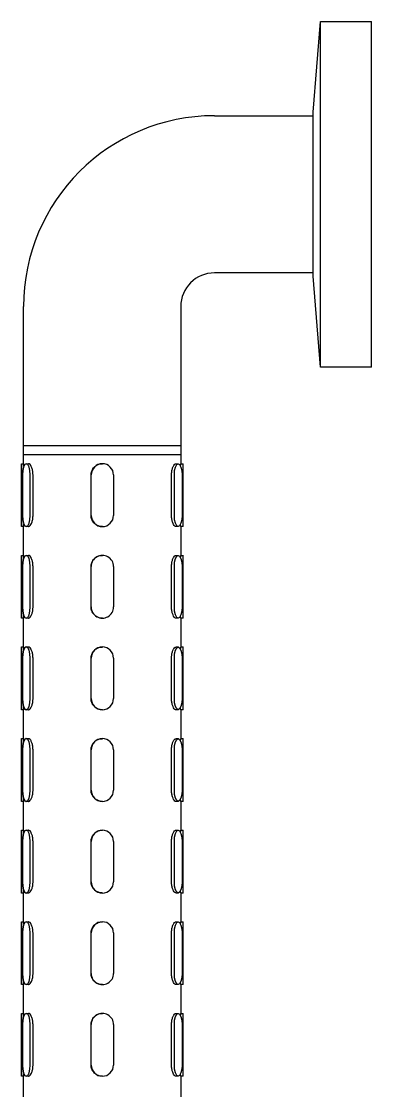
# Model space of a CAD drawing. Extents: x 0 to 951, y -2 to 427.
# Drawn here: x 225.13 to 234.88, y 201.66 to 231.42 of the extents above; entities that cross this region are included whole.
import ezdxf

# ---------------------------------------------------------------- set-up
doc = ezdxf.new("R2010")
doc.units = 0
doc.header["$LTSCALE"] = 23.1
doc.header["$MEASUREMENT"] = 0
doc.layers.get('0').update_dxf_attribs({"linetype": 'CONTINUOUS'})

msp = doc.modelspace()

# ---------------------------------------------------------------- linework, layer by layer
at = {"color": 7, "linetype": 'Continuous', "lineweight": 25}
for p, q in [((233.251, 228.892), (233.453, 231.423)), ((233.453, 231.423), (234.876, 231.423)), ((233.453, 226.667), (233.453, 231.423)), ((234.876, 226.667), (234.876, 231.423)), ((233.251, 226.637), (233.251, 228.892)), ((230.501, 228.798), (233.251, 228.798)), ((233.251, 224.329), (233.251, 226.637)), ((233.453, 221.798), (233.453, 226.667)), ((234.876, 221.798), (234.876, 226.667)), ((233.251, 224.423), (230.501, 224.423)), ((233.453, 221.798), (233.251, 224.329)), ((225.189, 219.61), (225.189, 223.485)), ((229.564, 223.485), (229.564, 219.61)), ((234.876, 221.798), (233.453, 221.798)), ((225.189, 219.36), (225.189, 219.61)), ((225.191, 219.61), (225.189, 219.61)), ((227.376, 219.61), (225.189, 219.61)), ((225.189, 219.107), (225.189, 219.36)), ((229.564, 219.36), (225.189, 219.36)), ((225.191, 219.36), (225.189, 219.36)), ((229.564, 219.61), (225.191, 219.61)), ((229.564, 219.36), (225.191, 219.36)), ((229.564, 219.61), (227.376, 219.61)), ((229.564, 219.61), (229.564, 219.36)), ((229.564, 219.36), (229.564, 219.106)), ((225.126, 219.11), (225.189, 219.11)), ((225.263, 219.11), (225.322, 219.11)), ((227.379, 219.11), (227.38, 219.11)), ((229.432, 219.11), (229.492, 219.11)), ((229.563, 219.11), (229.626, 219.11)), ((225.126, 218.798), (225.126, 217.673)), ((225.127, 217.673), (225.127, 218.798)), ((225.156, 218.798), (225.156, 217.673)), ((225.37, 217.673), (225.37, 218.798)), ((225.45, 217.673), (225.45, 218.798)), ((227.067, 217.673), (227.067, 218.798)), ((227.067, 217.673), (227.067, 218.798)), ((227.692, 218.798), (227.692, 217.673)), ((229.305, 217.673), (229.305, 218.798)), ((229.385, 217.673), (229.385, 218.798)), ((229.598, 218.798), (229.598, 217.673)), ((229.627, 217.673), (229.627, 218.798)), ((225.189, 217.36), (225.126, 217.36)), ((225.189, 216.557), (225.189, 217.365)), ((225.322, 217.36), (225.263, 217.36)), ((227.38, 217.36), (227.379, 217.36)), ((229.492, 217.36), (229.432, 217.36)), ((229.626, 217.36), (229.563, 217.36)), ((229.564, 217.364), (229.564, 216.556)), ((225.126, 216.56), (225.189, 216.56)), ((225.263, 216.56), (225.322, 216.56)), ((227.379, 216.56), (227.38, 216.56)), ((229.432, 216.56), (229.492, 216.56)), ((229.563, 216.56), (229.626, 216.56)), ((225.126, 216.248), (225.126, 215.123)), ((225.127, 215.123), (225.127, 216.248)), ((225.156, 216.248), (225.156, 215.123)), ((225.37, 215.123), (225.37, 216.248)), ((225.45, 215.123), (225.45, 216.248)), ((227.067, 215.123), (227.067, 216.248)), ((227.067, 215.123), (227.067, 216.248)), ((227.692, 216.248), (227.692, 215.123)), ((229.305, 215.123), (229.305, 216.248)), ((229.385, 215.123), (229.385, 216.248)), ((229.598, 216.248), (229.598, 215.123)), ((229.627, 215.123), (229.627, 216.248)), ((225.189, 214.81), (225.126, 214.81)), ((225.189, 214.007), (225.189, 214.815)), ((225.322, 214.81), (225.263, 214.81)), ((227.38, 214.81), (227.379, 214.81)), ((229.492, 214.81), (229.432, 214.81)), ((229.626, 214.81), (229.563, 214.81)), ((229.564, 214.814), (229.564, 214.006)), ((225.126, 214.01), (225.189, 214.01)), ((225.263, 214.01), (225.322, 214.01)), ((227.379, 214.01), (227.38, 214.01)), ((229.432, 214.01), (229.492, 214.01)), ((229.563, 214.01), (229.626, 214.01)), ((225.126, 213.698), (225.126, 212.573)), ((225.127, 212.573), (225.127, 213.698)), ((225.156, 213.698), (225.156, 212.573)), ((225.37, 212.573), (225.37, 213.698)), ((225.45, 212.573), (225.45, 213.698)), ((227.067, 212.573), (227.067, 213.698)), ((227.067, 212.573), (227.067, 213.698)), ((227.692, 213.698), (227.692, 212.573)), ((229.305, 212.573), (229.305, 213.698)), ((229.385, 212.573), (229.385, 213.698)), ((229.598, 213.698), (229.598, 212.573)), ((229.627, 212.573), (229.627, 213.698)), ((225.189, 212.26), (225.126, 212.26)), ((225.189, 211.457), (225.189, 212.265)), ((225.322, 212.26), (225.263, 212.26)), ((227.38, 212.26), (227.379, 212.26)), ((229.492, 212.26), (229.432, 212.26)), ((229.626, 212.26), (229.563, 212.26)), ((229.564, 212.264), (229.564, 211.456)), ((225.126, 211.46), (225.189, 211.46)), ((225.263, 211.46), (225.322, 211.46)), ((227.379, 211.46), (227.38, 211.46)), ((229.432, 211.46), (229.492, 211.46)), ((229.563, 211.46), (229.626, 211.46)), ((225.126, 211.148), (225.126, 210.023)), ((225.127, 210.023), (225.127, 211.148)), ((225.156, 211.148), (225.156, 210.023)), ((225.37, 210.023), (225.37, 211.148)), ((225.45, 210.023), (225.45, 211.148)), ((227.067, 210.023), (227.067, 211.148)), ((227.067, 210.023), (227.067, 211.148)), ((227.692, 211.148), (227.692, 210.023)), ((229.305, 210.023), (229.305, 211.148)), ((229.385, 210.023), (229.385, 211.148)), ((229.598, 211.148), (229.598, 210.023)), ((229.627, 210.023), (229.627, 211.148)), ((225.189, 209.71), (225.126, 209.71)), ((225.189, 208.907), (225.189, 209.715)), ((225.322, 209.71), (225.263, 209.71)), ((227.38, 209.71), (227.379, 209.71)), ((229.492, 209.71), (229.432, 209.71)), ((229.626, 209.71), (229.563, 209.71)), ((229.564, 209.714), (229.564, 208.906)), ((225.126, 208.91), (225.189, 208.91)), ((225.263, 208.91), (225.322, 208.91)), ((227.379, 208.91), (227.38, 208.91)), ((229.432, 208.91), (229.492, 208.91)), ((229.563, 208.91), (229.626, 208.91)), ((225.126, 208.598), (225.126, 207.473)), ((225.127, 207.473), (225.127, 208.598)), ((225.156, 208.598), (225.156, 207.473)), ((225.37, 207.473), (225.37, 208.598)), ((225.45, 207.473), (225.45, 208.598)), ((227.067, 207.473), (227.067, 208.598)), ((227.067, 207.473), (227.067, 208.598)), ((227.692, 208.598), (227.692, 207.473)), ((229.305, 207.473), (229.305, 208.598)), ((229.385, 207.473), (229.385, 208.598)), ((229.598, 208.598), (229.598, 207.473)), ((229.627, 207.473), (229.627, 208.598)), ((225.189, 207.16), (225.126, 207.16)), ((225.189, 206.357), (225.189, 207.165)), ((225.322, 207.16), (225.263, 207.16)), ((227.38, 207.16), (227.379, 207.16)), ((229.492, 207.16), (229.432, 207.16)), ((229.626, 207.16), (229.563, 207.16)), ((229.564, 207.164), (229.564, 206.356)), ((225.126, 206.36), (225.189, 206.36)), ((225.263, 206.36), (225.322, 206.36)), ((227.379, 206.36), (227.38, 206.36)), ((229.432, 206.36), (229.492, 206.36)), ((229.563, 206.36), (229.626, 206.36)), ((225.126, 206.048), (225.126, 204.923)), ((225.127, 204.923), (225.127, 206.048)), ((225.156, 206.048), (225.156, 204.923)), ((225.37, 204.923), (225.37, 206.048)), ((225.45, 204.923), (225.45, 206.048)), ((227.067, 204.923), (227.067, 206.048)), ((227.067, 204.923), (227.067, 206.048)), ((227.692, 206.048), (227.692, 204.923)), ((229.305, 204.923), (229.305, 206.048)), ((229.385, 204.923), (229.385, 206.048)), ((229.598, 206.048), (229.598, 204.923)), ((229.627, 204.923), (229.627, 206.048)), ((225.189, 204.61), (225.126, 204.61)), ((225.189, 203.807), (225.189, 204.615)), ((225.322, 204.61), (225.263, 204.61)), ((227.38, 204.61), (227.379, 204.61)), ((229.492, 204.61), (229.432, 204.61)), ((229.626, 204.61), (229.563, 204.61)), ((229.564, 204.614), (229.564, 203.806)), ((225.126, 203.81), (225.189, 203.81)), ((225.263, 203.81), (225.322, 203.81)), ((227.379, 203.81), (227.38, 203.81)), ((229.432, 203.81), (229.492, 203.81)), ((229.563, 203.81), (229.626, 203.81)), ((225.126, 203.498), (225.126, 202.373)), ((225.127, 202.373), (225.127, 203.498)), ((225.156, 203.498), (225.156, 202.373)), ((225.37, 202.373), (225.37, 203.498)), ((225.45, 202.373), (225.45, 203.498)), ((227.067, 202.373), (227.067, 203.498)), ((227.067, 202.373), (227.067, 203.498)), ((227.692, 203.498), (227.692, 202.373)), ((229.305, 202.373), (229.305, 203.498)), ((229.385, 202.373), (229.385, 203.498)), ((229.598, 203.498), (229.598, 202.373)), ((229.627, 202.373), (229.627, 203.498)), ((225.189, 202.06), (225.126, 202.06)), ((225.189, 201.257), (225.189, 202.065)), ((225.322, 202.06), (225.263, 202.06)), ((227.38, 202.06), (227.379, 202.06)), ((229.492, 202.06), (229.432, 202.06)), ((229.626, 202.06), (229.563, 202.06)), ((229.564, 202.064), (229.564, 201.256))]:
    msp.add_line(p, q, dxfattribs=at)
at = {"color": 7, "linetype": 'Continuous', "lineweight": 25, "flags": 128}
for points in [[(225.127, 218.798), (225.127, 218.918), (225.127, 219.019), (225.127, 219.087), (225.126, 219.11), (225.126, 219.087), (225.126, 219.019), (225.126, 218.918), (225.126, 218.798)], [(225.37, 218.798), (225.362, 218.918), (225.339, 219.019), (225.304, 219.087), (225.263, 219.11), (225.222, 219.087), (225.187, 219.019), (225.164, 218.918), (225.156, 218.798)], [(229.385, 218.798), (229.393, 218.918), (229.416, 219.019), (229.451, 219.087), (229.492, 219.11), (229.532, 219.087), (229.567, 219.019), (229.59, 218.918), (229.598, 218.798)], [(225.126, 217.673), (225.126, 217.553), (225.126, 217.452), (225.126, 217.384), (225.126, 217.36), (225.127, 217.384), (225.127, 217.452), (225.127, 217.553), (225.127, 217.673)], [(225.156, 217.673), (225.164, 217.553), (225.187, 217.452), (225.222, 217.384), (225.263, 217.36), (225.304, 217.384), (225.339, 217.452), (225.362, 217.553), (225.37, 217.673)], [(229.598, 217.673), (229.59, 217.553), (229.567, 217.452), (229.532, 217.384), (229.492, 217.36), (229.451, 217.384), (229.416, 217.452), (229.393, 217.553), (229.385, 217.673)], [(225.127, 216.248), (225.127, 216.368), (225.127, 216.469), (225.127, 216.537), (225.126, 216.56), (225.126, 216.537), (225.126, 216.469), (225.126, 216.368), (225.126, 216.248)], [(225.37, 216.248), (225.362, 216.368), (225.339, 216.469), (225.304, 216.537), (225.263, 216.56), (225.222, 216.537), (225.187, 216.469), (225.164, 216.368), (225.156, 216.248)], [(229.385, 216.248), (229.393, 216.368), (229.416, 216.469), (229.451, 216.537), (229.492, 216.56), (229.532, 216.537), (229.567, 216.469), (229.59, 216.368), (229.598, 216.248)], [(225.126, 215.123), (225.126, 215.003), (225.126, 214.902), (225.126, 214.834), (225.126, 214.81), (225.127, 214.834), (225.127, 214.902), (225.127, 215.003), (225.127, 215.123)], [(225.156, 215.123), (225.164, 215.003), (225.187, 214.902), (225.222, 214.834), (225.263, 214.81), (225.304, 214.834), (225.339, 214.902), (225.362, 215.003), (225.37, 215.123)], [(229.598, 215.123), (229.59, 215.003), (229.567, 214.902), (229.532, 214.834), (229.492, 214.81), (229.451, 214.834), (229.416, 214.902), (229.393, 215.003), (229.385, 215.123)], [(225.127, 213.698), (225.127, 213.818), (225.127, 213.919), (225.127, 213.987), (225.126, 214.01), (225.126, 213.987), (225.126, 213.919), (225.126, 213.818), (225.126, 213.698)], [(225.37, 213.698), (225.362, 213.818), (225.339, 213.919), (225.304, 213.987), (225.263, 214.01), (225.222, 213.987), (225.187, 213.919), (225.164, 213.818), (225.156, 213.698)], [(229.385, 213.698), (229.393, 213.818), (229.416, 213.919), (229.451, 213.987), (229.492, 214.01), (229.532, 213.987), (229.567, 213.919), (229.59, 213.818), (229.598, 213.698)], [(225.126, 212.573), (225.126, 212.453), (225.126, 212.352), (225.126, 212.284), (225.126, 212.26), (225.127, 212.284), (225.127, 212.352), (225.127, 212.453), (225.127, 212.573)], [(225.156, 212.573), (225.164, 212.453), (225.187, 212.352), (225.222, 212.284), (225.263, 212.26), (225.304, 212.284), (225.339, 212.352), (225.362, 212.453), (225.37, 212.573)], [(229.598, 212.573), (229.59, 212.453), (229.567, 212.352), (229.532, 212.284), (229.492, 212.26), (229.451, 212.284), (229.416, 212.352), (229.393, 212.453), (229.385, 212.573)], [(225.127, 211.148), (225.127, 211.268), (225.127, 211.369), (225.127, 211.437), (225.126, 211.46), (225.126, 211.437), (225.126, 211.369), (225.126, 211.268), (225.126, 211.148)], [(225.37, 211.148), (225.362, 211.268), (225.339, 211.369), (225.304, 211.437), (225.263, 211.46), (225.222, 211.437), (225.187, 211.369), (225.164, 211.268), (225.156, 211.148)], [(229.385, 211.148), (229.393, 211.268), (229.416, 211.369), (229.451, 211.437), (229.492, 211.46), (229.532, 211.437), (229.567, 211.369), (229.59, 211.268), (229.598, 211.148)], [(225.126, 210.023), (225.126, 209.903), (225.126, 209.802), (225.126, 209.734), (225.126, 209.71), (225.127, 209.734), (225.127, 209.802), (225.127, 209.903), (225.127, 210.023)], [(225.156, 210.023), (225.164, 209.903), (225.187, 209.802), (225.222, 209.734), (225.263, 209.71), (225.304, 209.734), (225.339, 209.802), (225.362, 209.903), (225.37, 210.023)], [(229.598, 210.023), (229.59, 209.903), (229.567, 209.802), (229.532, 209.734), (229.492, 209.71), (229.451, 209.734), (229.416, 209.802), (229.393, 209.903), (229.385, 210.023)], [(225.127, 208.598), (225.127, 208.718), (225.127, 208.819), (225.127, 208.887), (225.126, 208.91), (225.126, 208.887), (225.126, 208.819), (225.126, 208.718), (225.126, 208.598)], [(225.37, 208.598), (225.362, 208.718), (225.339, 208.819), (225.304, 208.887), (225.263, 208.91), (225.222, 208.887), (225.187, 208.819), (225.164, 208.718), (225.156, 208.598)], [(229.385, 208.598), (229.393, 208.718), (229.416, 208.819), (229.451, 208.887), (229.492, 208.91), (229.532, 208.887), (229.567, 208.819), (229.59, 208.718), (229.598, 208.598)], [(225.126, 207.473), (225.126, 207.353), (225.126, 207.252), (225.126, 207.184), (225.126, 207.16), (225.127, 207.184), (225.127, 207.252), (225.127, 207.353), (225.127, 207.473)], [(225.156, 207.473), (225.164, 207.353), (225.187, 207.252), (225.222, 207.184), (225.263, 207.16), (225.304, 207.184), (225.339, 207.252), (225.362, 207.353), (225.37, 207.473)], [(229.598, 207.473), (229.59, 207.353), (229.567, 207.252), (229.532, 207.184), (229.492, 207.16), (229.451, 207.184), (229.416, 207.252), (229.393, 207.353), (229.385, 207.473)], [(225.127, 206.048), (225.127, 206.168), (225.127, 206.269), (225.127, 206.337), (225.126, 206.36), (225.126, 206.337), (225.126, 206.269), (225.126, 206.168), (225.126, 206.048)], [(225.37, 206.048), (225.362, 206.168), (225.339, 206.269), (225.304, 206.337), (225.263, 206.36), (225.222, 206.337), (225.187, 206.269), (225.164, 206.168), (225.156, 206.048)], [(229.385, 206.048), (229.393, 206.168), (229.416, 206.269), (229.451, 206.337), (229.492, 206.36), (229.532, 206.337), (229.567, 206.269), (229.59, 206.168), (229.598, 206.048)], [(225.126, 204.923), (225.126, 204.803), (225.126, 204.702), (225.126, 204.634), (225.126, 204.61), (225.127, 204.634), (225.127, 204.702), (225.127, 204.803), (225.127, 204.923)], [(225.156, 204.923), (225.164, 204.803), (225.187, 204.702), (225.222, 204.634), (225.263, 204.61), (225.304, 204.634), (225.339, 204.702), (225.362, 204.803), (225.37, 204.923)], [(229.598, 204.923), (229.59, 204.803), (229.567, 204.702), (229.532, 204.634), (229.492, 204.61), (229.451, 204.634), (229.416, 204.702), (229.393, 204.803), (229.385, 204.923)], [(225.127, 203.498), (225.127, 203.618), (225.127, 203.719), (225.127, 203.787), (225.126, 203.81), (225.126, 203.787), (225.126, 203.719), (225.126, 203.618), (225.126, 203.498)], [(225.37, 203.498), (225.362, 203.618), (225.339, 203.719), (225.304, 203.787), (225.263, 203.81), (225.222, 203.787), (225.187, 203.719), (225.164, 203.618), (225.156, 203.498)], [(229.385, 203.498), (229.393, 203.618), (229.416, 203.719), (229.451, 203.787), (229.492, 203.81), (229.532, 203.787), (229.567, 203.719), (229.59, 203.618), (229.598, 203.498)], [(225.126, 202.373), (225.126, 202.253), (225.126, 202.152), (225.126, 202.084), (225.126, 202.06), (225.127, 202.084), (225.127, 202.152), (225.127, 202.253), (225.127, 202.373)], [(225.156, 202.373), (225.164, 202.253), (225.187, 202.152), (225.222, 202.084), (225.263, 202.06), (225.304, 202.084), (225.339, 202.152), (225.362, 202.253), (225.37, 202.373)], [(229.598, 202.373), (229.59, 202.253), (229.567, 202.152), (229.532, 202.084), (229.492, 202.06), (229.451, 202.084), (229.416, 202.152), (229.393, 202.253), (229.385, 202.373)]]:
    msp.add_lwpolyline(points, dxfattribs=at)
at = {"color": 7, "linetype": 'Continuous', "lineweight": 25}
for centre, radius, start, end in [((230.501, 223.485), 5.312, 90, 180), ((230.501, 223.485), 0.938, 90, 180), ((227.38, 218.798), 0.312, 0.0002, 179.9998), ((175.041, 218.876), 54.585, 359.918, 0.246), ((227.38, 217.673), 0.312, 180.0002, 359.9998), ((175.045, 217.595), 54.582, 359.754, 0.082), ((227.38, 216.248), 0.312, 359.9988, 180.0012), ((175.039, 216.326), 54.588, 359.918, 0.246), ((227.38, 215.123), 0.312, 179.9988, 0.0012), ((175.039, 215.045), 54.588, 359.754, 0.082), ((227.38, 213.698), 0.312, 0.0002, 179.9998), ((175.045, 213.776), 54.582, 359.918, 0.246), ((227.38, 212.573), 0.312, 180.0002, 359.9998), ((175.041, 212.495), 54.585, 359.754, 0.082), ((227.38, 211.148), 0.312, 0.0002, 179.9998), ((175.041, 211.226), 54.585, 359.918, 0.246), ((227.38, 210.023), 0.312, 180.0002, 359.9998), ((175.041, 209.945), 54.585, 359.754, 0.082), ((227.38, 208.598), 0.312, 0.0002, 179.9998), ((175.041, 208.676), 54.585, 359.918, 0.246), ((227.38, 207.473), 0.312, 180.0002, 359.9998), ((175.041, 207.395), 54.585, 359.754, 0.082), ((227.38, 206.048), 0.312, 0.0002, 179.9998), ((175.041, 206.126), 54.585, 359.918, 0.246), ((227.38, 204.923), 0.312, 179.9992, 0.0008), ((175.046, 204.845), 54.58, 359.754, 0.082), ((227.38, 203.498), 0.312, 359.9992, 180.0008), ((175.046, 203.576), 54.58, 359.918, 0.246), ((227.38, 202.373), 0.312, 180.0002, 359.9998), ((175.04, 202.295), 54.587, 359.754, 0.082)]:
    msp.add_arc(centre, radius, start, end, dxfattribs=at)
for points, knots in [([(225.198, 219.039), (225.197, 219.047), (225.194, 219.079), (225.189, 219.106), (225.189, 219.107), (225.189, 219.107)], [0, 0, 0, 0, 0.164708, 0.657902, 1, 1, 1, 1]), ([(225.45, 218.798), (225.449, 218.833), (225.445, 218.903), (225.42, 218.996), (225.386, 219.066), (225.351, 219.107), (225.33, 219.107), (225.322, 219.107)], [0, 0, 0, 0, 0.213251, 0.42644, 0.641011, 0.856494, 1, 1, 1, 1]), ([(227.067, 218.798), (227.07, 218.833), (227.077, 218.903), (227.13, 218.996), (227.209, 219.066), (227.297, 219.107), (227.356, 219.107), (227.38, 219.107)], [0, 0, 0, 0, 0.213251, 0.426439, 0.641011, 0.856495, 1, 1, 1, 1]), ([(229.305, 218.798), (229.307, 218.833), (229.31, 218.903), (229.335, 218.996), (229.369, 219.066), (229.404, 219.107), (229.425, 219.107), (229.433, 219.107)], [0, 0, 0, 0, 0.213251, 0.426439, 0.641011, 0.856495, 1, 1, 1, 1]), ([(229.555, 219.041), (229.556, 219.048), (229.559, 219.08), (229.563, 219.106), (229.563, 219.106), (229.563, 219.106)], [0, 0, 0, 0, 0.157479, 0.673052, 1, 1, 1, 1]), ([(225.322, 217.364), (225.326, 217.363), (225.342, 217.359), (225.373, 217.387), (225.409, 217.446), (225.438, 217.533), (225.449, 217.614), (225.45, 217.661), (225.45, 217.673)], [0, 0, 0, 0, 0.070496, 0.282952, 0.496154, 0.711249, 0.926475, 1, 1, 1, 1]), ([(227.379, 217.364), (227.368, 217.363), (227.322, 217.359), (227.242, 217.387), (227.155, 217.446), (227.093, 217.533), (227.069, 217.614), (227.067, 217.661), (227.067, 217.673)], [0, 0, 0, 0, 0.070496, 0.282951, 0.496155, 0.711249, 0.926475, 1, 1, 1, 1]), ([(229.432, 217.364), (229.429, 217.363), (229.413, 217.359), (229.383, 217.387), (229.346, 217.446), (229.318, 217.533), (229.306, 217.614), (229.306, 217.661), (229.305, 217.673)], [0, 0, 0, 0, 0.070497, 0.282952, 0.496155, 0.711249, 0.926475, 1, 1, 1, 1]), ([(225.189, 217.365), (225.189, 217.363), (225.189, 217.359), (225.192, 217.381), (225.196, 217.417), (225.198, 217.431)], [0, 0, 0, 0, 0.1788321, 0.6699929, 1, 1, 1, 1]), ([(229.563, 217.364), (229.563, 217.363), (229.564, 217.359), (229.561, 217.381), (229.557, 217.416), (229.556, 217.429)], [0, 0, 0, 0, 0.1560928, 0.6699716, 1, 1, 1, 1]), ([(225.198, 216.489), (225.197, 216.497), (225.194, 216.529), (225.189, 216.556), (225.189, 216.557), (225.189, 216.557)], [0, 0, 0, 0, 0.164708, 0.657902, 1, 1, 1, 1]), ([(225.45, 216.248), (225.449, 216.283), (225.445, 216.353), (225.42, 216.446), (225.386, 216.516), (225.351, 216.557), (225.33, 216.557), (225.322, 216.557)], [0, 0, 0, 0, 0.213248, 0.426447, 0.641016, 0.856496, 1, 1, 1, 1]), ([(227.067, 216.248), (227.07, 216.283), (227.077, 216.353), (227.13, 216.446), (227.209, 216.516), (227.297, 216.557), (227.356, 216.557), (227.38, 216.557)], [0, 0, 0, 0, 0.213248, 0.426447, 0.641015, 0.856497, 1, 1, 1, 1]), ([(229.305, 216.248), (229.307, 216.283), (229.31, 216.353), (229.335, 216.446), (229.369, 216.516), (229.404, 216.557), (229.425, 216.557), (229.433, 216.557)], [0, 0, 0, 0, 0.213248, 0.426446, 0.641016, 0.856497, 1, 1, 1, 1]), ([(229.555, 216.491), (229.556, 216.498), (229.559, 216.53), (229.563, 216.556), (229.563, 216.556), (229.563, 216.556)], [0, 0, 0, 0, 0.157479, 0.673054, 1, 1, 1, 1]), ([(225.322, 214.814), (225.326, 214.813), (225.342, 214.809), (225.373, 214.837), (225.409, 214.896), (225.438, 214.983), (225.449, 215.064), (225.45, 215.111), (225.45, 215.123)], [0, 0, 0, 0, 0.070496, 0.282952, 0.496154, 0.711249, 0.926475, 1, 1, 1, 1]), ([(227.379, 214.814), (227.368, 214.813), (227.322, 214.809), (227.242, 214.837), (227.155, 214.896), (227.093, 214.983), (227.069, 215.064), (227.067, 215.111), (227.067, 215.123)], [0, 0, 0, 0, 0.070496, 0.282951, 0.496155, 0.711249, 0.926475, 1, 1, 1, 1]), ([(229.432, 214.814), (229.429, 214.813), (229.413, 214.809), (229.383, 214.837), (229.346, 214.896), (229.318, 214.983), (229.306, 215.064), (229.306, 215.111), (229.305, 215.123)], [0, 0, 0, 0, 0.070497, 0.282952, 0.496155, 0.711249, 0.926475, 1, 1, 1, 1]), ([(225.189, 214.815), (225.189, 214.813), (225.189, 214.809), (225.192, 214.831), (225.196, 214.867), (225.198, 214.881)], [0, 0, 0, 0, 0.1788304, 0.6699922, 1, 1, 1, 1]), ([(229.563, 214.814), (229.563, 214.813), (229.564, 214.809), (229.561, 214.831), (229.557, 214.866), (229.556, 214.879)], [0, 0, 0, 0, 0.156091, 0.669971, 1, 1, 1, 1]), ([(225.198, 213.939), (225.197, 213.947), (225.194, 213.979), (225.189, 214.006), (225.189, 214.007), (225.189, 214.007)], [0, 0, 0, 0, 0.164687, 0.6579, 1, 1, 1, 1]), ([(225.45, 213.698), (225.449, 213.733), (225.445, 213.803), (225.42, 213.896), (225.386, 213.966), (225.351, 214.007), (225.33, 214.007), (225.322, 214.007)], [0, 0, 0, 0, 0.213249, 0.426449, 0.641008, 0.856496, 1, 1, 1, 1]), ([(227.067, 213.698), (227.07, 213.733), (227.077, 213.803), (227.13, 213.896), (227.209, 213.966), (227.297, 214.007), (227.356, 214.007), (227.38, 214.007)], [0, 0, 0, 0, 0.213249, 0.426449, 0.641008, 0.856496, 1, 1, 1, 1]), ([(229.305, 213.698), (229.307, 213.733), (229.31, 213.803), (229.335, 213.896), (229.369, 213.966), (229.404, 214.007), (229.425, 214.007), (229.433, 214.007)], [0, 0, 0, 0, 0.213249, 0.426448, 0.641008, 0.856496, 1, 1, 1, 1]), ([(229.555, 213.941), (229.556, 213.948), (229.559, 213.98), (229.563, 214.006), (229.563, 214.006), (229.563, 214.006)], [0, 0, 0, 0, 0.157456, 0.67305, 1, 1, 1, 1]), ([(225.322, 212.264), (225.326, 212.263), (225.342, 212.259), (225.373, 212.287), (225.409, 212.346), (225.438, 212.433), (225.449, 212.514), (225.45, 212.561), (225.45, 212.573)], [0, 0, 0, 0, 0.070497, 0.28295, 0.496153, 0.711262, 0.926475, 1, 1, 1, 1]), ([(227.379, 212.264), (227.368, 212.263), (227.322, 212.259), (227.242, 212.287), (227.155, 212.346), (227.093, 212.433), (227.069, 212.514), (227.067, 212.561), (227.067, 212.573)], [0, 0, 0, 0, 0.070497, 0.282949, 0.496154, 0.711262, 0.926475, 1, 1, 1, 1]), ([(229.432, 212.264), (229.429, 212.263), (229.413, 212.259), (229.383, 212.287), (229.346, 212.346), (229.318, 212.433), (229.306, 212.514), (229.306, 212.561), (229.305, 212.573)], [0, 0, 0, 0, 0.070497, 0.282949, 0.496154, 0.711262, 0.926475, 1, 1, 1, 1]), ([(225.189, 212.265), (225.189, 212.263), (225.189, 212.259), (225.192, 212.281), (225.196, 212.317), (225.198, 212.331)], [0, 0, 0, 0, 0.178829, 0.669976, 1, 1, 1, 1]), ([(229.563, 212.264), (229.563, 212.263), (229.564, 212.259), (229.561, 212.281), (229.557, 212.316), (229.556, 212.329)], [0, 0, 0, 0, 0.156093, 0.669968, 1, 1, 1, 1]), ([(225.198, 211.389), (225.197, 211.397), (225.194, 211.429), (225.189, 211.456), (225.189, 211.457), (225.189, 211.457)], [0, 0, 0, 0, 0.164708, 0.657902, 1, 1, 1, 1]), ([(225.45, 211.148), (225.449, 211.183), (225.445, 211.253), (225.42, 211.346), (225.386, 211.416), (225.351, 211.457), (225.33, 211.457), (225.322, 211.457)], [0, 0, 0, 0, 0.21325, 0.426451, 0.641011, 0.856494, 1, 1, 1, 1]), ([(227.067, 211.148), (227.07, 211.183), (227.077, 211.253), (227.13, 211.346), (227.209, 211.416), (227.297, 211.457), (227.356, 211.457), (227.38, 211.457)], [0, 0, 0, 0, 0.21325, 0.426451, 0.641011, 0.856494, 1, 1, 1, 1]), ([(229.305, 211.148), (229.307, 211.183), (229.31, 211.253), (229.335, 211.346), (229.369, 211.416), (229.404, 211.457), (229.425, 211.457), (229.433, 211.457)], [0, 0, 0, 0, 0.21325, 0.42645, 0.641011, 0.856495, 1, 1, 1, 1]), ([(229.555, 211.391), (229.556, 211.398), (229.559, 211.43), (229.563, 211.456), (229.563, 211.456), (229.563, 211.456)], [0, 0, 0, 0, 0.157458, 0.673044, 1, 1, 1, 1]), ([(225.322, 209.714), (225.326, 209.713), (225.342, 209.709), (225.373, 209.737), (225.409, 209.796), (225.438, 209.883), (225.449, 209.964), (225.45, 210.011), (225.45, 210.023)], [0, 0, 0, 0, 0.070496, 0.282949, 0.496153, 0.711262, 0.926475, 1, 1, 1, 1]), ([(227.379, 209.714), (227.368, 209.713), (227.322, 209.709), (227.242, 209.737), (227.155, 209.796), (227.093, 209.883), (227.069, 209.964), (227.067, 210.011), (227.067, 210.023)], [0, 0, 0, 0, 0.070496, 0.282948, 0.496153, 0.711262, 0.926475, 1, 1, 1, 1]), ([(229.432, 209.714), (229.429, 209.713), (229.413, 209.709), (229.383, 209.737), (229.346, 209.796), (229.318, 209.883), (229.306, 209.964), (229.306, 210.011), (229.305, 210.023)], [0, 0, 0, 0, 0.070496, 0.282949, 0.496153, 0.711262, 0.926475, 1, 1, 1, 1]), ([(225.189, 209.715), (225.189, 209.713), (225.189, 209.709), (225.192, 209.731), (225.196, 209.767), (225.198, 209.781)], [0, 0, 0, 0, 0.178829, 0.669976, 1, 1, 1, 1]), ([(229.563, 209.714), (229.563, 209.713), (229.564, 209.709), (229.561, 209.731), (229.557, 209.766), (229.556, 209.779)], [0, 0, 0, 0, 0.156093, 0.669968, 1, 1, 1, 1]), ([(225.198, 208.839), (225.197, 208.847), (225.194, 208.879), (225.189, 208.906), (225.189, 208.907), (225.189, 208.907)], [0, 0, 0, 0, 0.164708, 0.657902, 1, 1, 1, 1]), ([(225.45, 208.598), (225.449, 208.633), (225.445, 208.703), (225.42, 208.796), (225.386, 208.866), (225.351, 208.907), (225.33, 208.907), (225.322, 208.907)], [0, 0, 0, 0, 0.213251, 0.426439, 0.64101, 0.856493, 1, 1, 1, 1]), ([(227.067, 208.598), (227.07, 208.633), (227.077, 208.703), (227.13, 208.796), (227.209, 208.866), (227.297, 208.907), (227.356, 208.907), (227.38, 208.907)], [0, 0, 0, 0, 0.213251, 0.426439, 0.64101, 0.856494, 1, 1, 1, 1]), ([(229.305, 208.598), (229.307, 208.633), (229.31, 208.703), (229.335, 208.796), (229.369, 208.866), (229.404, 208.907), (229.425, 208.907), (229.433, 208.907)], [0, 0, 0, 0, 0.213251, 0.426438, 0.64101, 0.856494, 1, 1, 1, 1]), ([(229.555, 208.841), (229.556, 208.848), (229.559, 208.88), (229.563, 208.906), (229.563, 208.906), (229.563, 208.906)], [0, 0, 0, 0, 0.157458, 0.673044, 1, 1, 1, 1]), ([(225.322, 207.164), (225.326, 207.163), (225.342, 207.159), (225.373, 207.187), (225.409, 207.246), (225.438, 207.333), (225.449, 207.414), (225.45, 207.461), (225.45, 207.473)], [0, 0, 0, 0, 0.070496, 0.282948, 0.496152, 0.711248, 0.926475, 1, 1, 1, 1]), ([(227.379, 207.164), (227.368, 207.163), (227.322, 207.159), (227.242, 207.187), (227.155, 207.246), (227.093, 207.333), (227.069, 207.414), (227.067, 207.461), (227.067, 207.473)], [0, 0, 0, 0, 0.070496, 0.282948, 0.496152, 0.711248, 0.926475, 1, 1, 1, 1]), ([(229.432, 207.164), (229.429, 207.163), (229.413, 207.159), (229.383, 207.187), (229.346, 207.246), (229.318, 207.333), (229.306, 207.414), (229.306, 207.461), (229.305, 207.473)], [0, 0, 0, 0, 0.070496, 0.282948, 0.496152, 0.711248, 0.926475, 1, 1, 1, 1]), ([(225.189, 207.165), (225.189, 207.163), (225.189, 207.159), (225.192, 207.181), (225.196, 207.217), (225.198, 207.231)], [0, 0, 0, 0, 0.178829, 0.669976, 1, 1, 1, 1]), ([(229.563, 207.164), (229.563, 207.163), (229.564, 207.159), (229.561, 207.181), (229.557, 207.216), (229.556, 207.229)], [0, 0, 0, 0, 0.156093, 0.669968, 1, 1, 1, 1]), ([(225.198, 206.289), (225.197, 206.297), (225.194, 206.329), (225.189, 206.356), (225.189, 206.357), (225.189, 206.357)], [0, 0, 0, 0, 0.164708, 0.657902, 1, 1, 1, 1]), ([(225.45, 206.048), (225.449, 206.083), (225.445, 206.153), (225.42, 206.246), (225.386, 206.316), (225.351, 206.357), (225.33, 206.357), (225.322, 206.357)], [0, 0, 0, 0, 0.213251, 0.42644, 0.641011, 0.856494, 1, 1, 1, 1]), ([(227.067, 206.048), (227.07, 206.083), (227.077, 206.153), (227.13, 206.246), (227.209, 206.316), (227.297, 206.357), (227.356, 206.357), (227.38, 206.357)], [0, 0, 0, 0, 0.213251, 0.426439, 0.641011, 0.856495, 1, 1, 1, 1]), ([(229.305, 206.048), (229.307, 206.083), (229.31, 206.153), (229.335, 206.246), (229.369, 206.316), (229.404, 206.357), (229.425, 206.357), (229.433, 206.357)], [0, 0, 0, 0, 0.213251, 0.426439, 0.641011, 0.856495, 1, 1, 1, 1]), ([(229.555, 206.291), (229.556, 206.298), (229.559, 206.33), (229.563, 206.356), (229.563, 206.356), (229.563, 206.356)], [0, 0, 0, 0, 0.157479, 0.673052, 1, 1, 1, 1]), ([(225.322, 204.614), (225.326, 204.613), (225.342, 204.609), (225.373, 204.637), (225.409, 204.696), (225.438, 204.783), (225.449, 204.864), (225.45, 204.911), (225.45, 204.923)], [0, 0, 0, 0, 0.070496, 0.282952, 0.496154, 0.711249, 0.926475, 1, 1, 1, 1]), ([(227.379, 204.614), (227.368, 204.613), (227.322, 204.609), (227.242, 204.637), (227.155, 204.696), (227.093, 204.783), (227.069, 204.864), (227.067, 204.911), (227.067, 204.923)], [0, 0, 0, 0, 0.070496, 0.282951, 0.496155, 0.711249, 0.926475, 1, 1, 1, 1]), ([(229.432, 204.614), (229.429, 204.613), (229.413, 204.609), (229.383, 204.637), (229.346, 204.696), (229.318, 204.783), (229.306, 204.864), (229.306, 204.911), (229.305, 204.923)], [0, 0, 0, 0, 0.070497, 0.282952, 0.496155, 0.711249, 0.926475, 1, 1, 1, 1]), ([(225.189, 204.615), (225.189, 204.613), (225.189, 204.609), (225.192, 204.631), (225.196, 204.667), (225.198, 204.681)], [0, 0, 0, 0, 0.1788321, 0.6699929, 1, 1, 1, 1]), ([(229.563, 204.614), (229.563, 204.613), (229.564, 204.609), (229.561, 204.631), (229.557, 204.666), (229.556, 204.679)], [0, 0, 0, 0, 0.1560928, 0.6699716, 1, 1, 1, 1]), ([(225.198, 203.739), (225.197, 203.747), (225.194, 203.779), (225.189, 203.806), (225.189, 203.807), (225.189, 203.807)], [0, 0, 0, 0, 0.164708, 0.657902, 1, 1, 1, 1]), ([(225.45, 203.498), (225.449, 203.533), (225.445, 203.603), (225.42, 203.696), (225.386, 203.766), (225.351, 203.807), (225.33, 203.807), (225.322, 203.807)], [0, 0, 0, 0, 0.213248, 0.426447, 0.641016, 0.856496, 1, 1, 1, 1]), ([(227.067, 203.498), (227.07, 203.533), (227.077, 203.603), (227.13, 203.696), (227.209, 203.766), (227.297, 203.807), (227.356, 203.807), (227.38, 203.807)], [0, 0, 0, 0, 0.213248, 0.426447, 0.641015, 0.856497, 1, 1, 1, 1]), ([(229.305, 203.498), (229.307, 203.533), (229.31, 203.603), (229.335, 203.696), (229.369, 203.766), (229.404, 203.807), (229.425, 203.807), (229.433, 203.807)], [0, 0, 0, 0, 0.213248, 0.426446, 0.641016, 0.856497, 1, 1, 1, 1]), ([(229.555, 203.741), (229.556, 203.748), (229.559, 203.78), (229.563, 203.806), (229.563, 203.806), (229.563, 203.806)], [0, 0, 0, 0, 0.157479, 0.673054, 1, 1, 1, 1]), ([(225.189, 202.065), (225.189, 202.063), (225.189, 202.059), (225.192, 202.081), (225.196, 202.117), (225.198, 202.131)], [0, 0, 0, 0, 0.1788304, 0.6699922, 1, 1, 1, 1]), ([(225.322, 202.064), (225.326, 202.063), (225.342, 202.059), (225.373, 202.087), (225.409, 202.146), (225.438, 202.233), (225.449, 202.314), (225.45, 202.361), (225.45, 202.373)], [0, 0, 0, 0, 0.070498, 0.282956, 0.496162, 0.71126, 0.92649, 1, 1, 1, 1]), ([(227.379, 202.064), (227.368, 202.063), (227.322, 202.059), (227.242, 202.087), (227.155, 202.146), (227.093, 202.233), (227.069, 202.314), (227.067, 202.361), (227.067, 202.373)], [0, 0, 0, 0, 0.070497, 0.282956, 0.496162, 0.71126, 0.92649, 1, 1, 1, 1]), ([(229.432, 202.064), (229.429, 202.063), (229.413, 202.059), (229.383, 202.087), (229.346, 202.146), (229.318, 202.233), (229.306, 202.314), (229.306, 202.361), (229.305, 202.373)], [0, 0, 0, 0, 0.070498, 0.282956, 0.496162, 0.71126, 0.92649, 1, 1, 1, 1]), ([(229.563, 202.064), (229.563, 202.063), (229.564, 202.059), (229.561, 202.081), (229.557, 202.116), (229.556, 202.129)], [0, 0, 0, 0, 0.156091, 0.669971, 1, 1, 1, 1])]:
    msp.add_open_spline(points, degree=3, knots=knots, dxfattribs=at)

doc.saveas('drawing.dxf')
